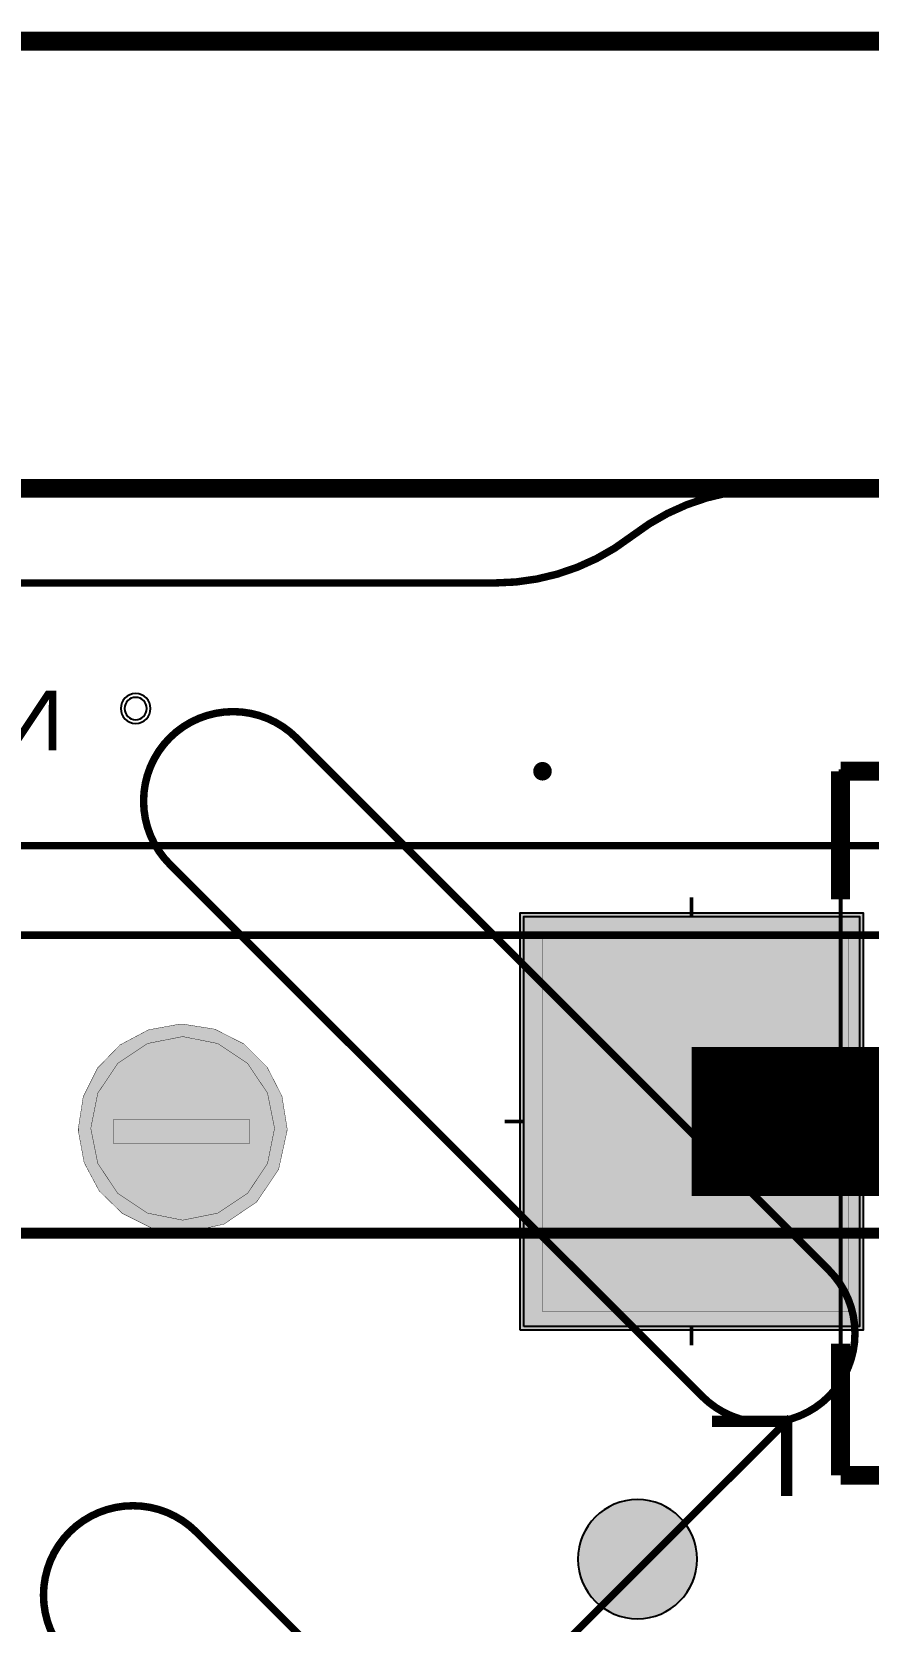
# Model space of a CAD drawing. Header units: millimetres. Extents: x -3 to 238, y -92 to 6.
# Drawn here: x 120.7 to 131.92, y -15.21 to 6.12 of the extents above; entities that cross this region are included whole.
import ezdxf
from ezdxf.enums import TextEntityAlignment as Align

# ---------------------------------------------------------------- set-up
doc = ezdxf.new("R2010")
doc.units = ezdxf.units.MM
doc.header["$MEASUREMENT"] = 0
for name, color, linetype, true_color in [('Board-Outline-Layer', 7, 'Continuous', 0xff00ff), ('Bottom-Layer', 7, 'Continuous', 0x0000ff), ('Bottom-Paste-Mask-Layer', 7, 'Continuous', 0x800000), ('Bottom-Silkscreen-Layer', 7, 'Continuous', 0x66cc33), ('Bottom-Solder-Mask-Layer', 7, 'Continuous', 0xaa00ff), ('Component-Marking-Layer', 7, 'Continuous', 0x66ffcc), ('Component-Shape-Layer', 7, 'Continuous', 0x00cccc), ('Document-Layer', 7, 'Continuous', 0xffffff), ('Hole-Layer', 7, 'Continuous', 0x222222), ('Multi-Layer', 7, 'Continuous', 0xc0c0c0), ('Pin-Soldering-Layer', 7, 'Continuous', 0xcc9999), ('Top-Layer', 7, 'Continuous', 0xff0000), ('Top-Paste-Mask-Layer', 7, 'Continuous', 0x808080), ('Top-Solder-Mask-Layer', 7, 'Continuous', 0x800080)]:
    doc.layers.add(name, color=color, linetype=linetype, true_color=true_color)
doc.styles.get("Standard").update_dxf_attribs({"font": 'arial.ttf'})

msp = doc.modelspace()

# ---------------------------------------------------------------- hatches: boundary and pattern name
at = {"layer": 'Bottom-Layer'}
for points in [[(127.301, -11.25), (127.301, -5.75), (131.801, -5.75), (131.801, -11.25)], [(128.025, -14.375, 1), (129.625, -14.375, 1)]]:
    msp.add_hatch(color=256, dxfattribs=at).paths.add_polyline_path(points)
at = {"layer": 'Bottom-Paste-Mask-Layer'}
for points in [[(127.301, -11.25), (127.301, -5.75), (131.801, -5.75), (131.801, -11.25)], [(128.025, -14.375, 1), (129.625, -14.375, 1)]]:
    msp.add_hatch(color=256, dxfattribs=at).paths.add_polyline_path(points)
at = {"layer": 'Bottom-Silkscreen-Layer'}
for points in [[(124.124, -8.629), (124.011, -9.145), (123.715, -9.583), (123.277, -9.879), (122.761, -9.992), (122.725, -9.993), (122.299, -9.926), (121.914, -9.734), (121.605, -9.433), (121.403, -9.053), (121.325, -8.629), (121.325, -8.593), (121.391, -8.167), (121.584, -7.782), (121.884, -7.473), (122.265, -7.271), (122.689, -7.193), (122.725, -7.193), (123.157, -7.262), (123.547, -7.46), (123.857, -7.77), (124.056, -8.16), (124.125, -8.593)], [(123.625, -8.478), (121.794, -8.478), (121.794, -8.792), (123.625, -8.792)]]:
    msp.add_hatch(color=256, dxfattribs=at).paths.add_polyline_path(points)
h = msp.add_hatch(color=256, dxfattribs=at)
h.paths.add_polyline_path([(124.124, -8.629), (124.011, -9.145), (123.715, -9.583), (123.277, -9.879), (122.761, -9.992), (122.725, -9.993), (122.299, -9.926), (121.914, -9.734), (121.605, -9.433), (121.403, -9.053), (121.325, -8.629), (121.325, -8.593), (121.391, -8.167), (121.584, -7.782), (121.884, -7.473), (122.265, -7.271), (122.689, -7.193), (122.725, -7.193), (123.157, -7.262), (123.547, -7.46), (123.857, -7.77), (124.056, -8.16), (124.125, -8.593)])
h.paths.add_polyline_path([(123.596, -7.722), (123.196, -7.454), (122.725, -7.361), (122.253, -7.454), (121.853, -7.722), (121.586, -8.121), (121.492, -8.593), (121.586, -9.064), (121.853, -9.464), (122.253, -9.731), (122.725, -9.825), (123.196, -9.731), (123.596, -9.464), (123.863, -9.064), (123.957, -8.593), (123.863, -8.121)])
at = {"layer": 'Bottom-Solder-Mask-Layer'}
for points in [[(127.25, -11.301), (127.25, -5.699), (131.852, -5.699), (131.852, -11.301)], [(128.025, -14.375, 1), (129.625, -14.375, 1)]]:
    msp.add_hatch(color=256, dxfattribs=at).paths.add_polyline_path(points)
at = {"layer": 'Component-Marking-Layer'}
msp.add_hatch(color=256, dxfattribs=at).paths.add_polyline_path([(127.491, -3.8, 1), (127.611, -3.8, 1)])
msp.add_hatch(color=256, dxfattribs=at).paths.add_polyline_path([(127.491, -3.8, 1), (127.611, -3.8, 1)])
at = {"layer": 'Hole-Layer'}
msp.add_hatch(color=256, dxfattribs=at).paths.add_polyline_path([(128.025, -14.375, 1), (129.625, -14.375, 1)])
at = {"layer": 'Multi-Layer'}
msp.add_hatch(color=256, dxfattribs=at).paths.add_polyline_path([(128.025, -14.375, 1), (129.625, -14.375, 1)])
msp.add_hatch(color=256, dxfattribs=at).paths.add_polyline_path([(128.025, -14.375, 1), (129.625, -14.375, 1)])
msp.add_hatch(color=256, dxfattribs=at).paths.add_polyline_path([(128.025, -14.375, 1), (129.625, -14.375, 1)])
at = {"layer": 'Pin-Soldering-Layer'}
msp.add_hatch(color=256, dxfattribs=at).paths.add_polyline_path([(127.551, -11.05), (131.65, -11.05), (131.65, -5.95), (127.551, -5.95)])
msp.add_hatch(color=256, dxfattribs=at).paths.add_polyline_path([(127.551, -11.05), (131.65, -11.05), (131.65, -5.95), (127.551, -5.95)])
at = {"layer": 'Top-Layer'}
msp.add_hatch(color=256, dxfattribs=at).paths.add_polyline_path([(128.025, -14.375, 1), (129.625, -14.375, 1)])
at = {"layer": 'Top-Paste-Mask-Layer'}
msp.add_hatch(color=256, dxfattribs=at).paths.add_polyline_path([(128.025, -14.375, 1), (129.625, -14.375, 1)])
at = {"layer": 'Top-Solder-Mask-Layer'}
msp.add_hatch(color=256, dxfattribs=at).paths.add_polyline_path([(128.025, -14.375, 1), (129.625, -14.375, 1)])

# ---------------------------------------------------------------- linework, layer by layer
at = {"layer": 'Board-Outline-Layer'}
for points, const_width in [([(227.598, 5.997), (114.3, 5.997)], 0.254), ([(0.003, -0.003), (228.598, -0.003)], 0.254), ([(184.915, -0.013), (130.602, -0.013)], 0.1), ([(126.912, -1.273), (101.689, -1.273)], 0.1)]:
    msp.add_lwpolyline(points, dxfattribs=dict(at, const_width=const_width))
at = {"layer": 'Board-Outline-Layer', "const_width": 0.1}
for points in [[(130.591, -0.013, 0.167), (128.751, -0.643)], [(128.751, -0.643, -0.167), (126.912, -1.273)]]:
    msp.add_lwpolyline(points, format="xyb", dxfattribs=at)
at = {"layer": 'Bottom-Layer', "const_width": 0.00508}
msp.add_lwpolyline([(0, -86.191), (0, 0), (228.585, 0), (228.585, -86.191)], close=True, dxfattribs=at)
at = {"layer": 'Bottom-Layer'}
for points, const_width in [([(129.551, -5.753), (129.551, -5.493)], 0.0508), ([(129.551, -8.5), (142.35, -8.5)], 2), ([(127.303, -8.5), (127.044, -8.5)], 0.0508), ([(131.798, -8.5), (132.057, -8.5)], 0.0508), ([(129.551, -11.247), (129.551, -11.507)], 0.0508)]:
    msp.add_lwpolyline(points, dxfattribs=dict(at, const_width=const_width))
msp.add_lwpolyline([(127.301, -11.25), (127.301, -5.75), (131.801, -5.75), (131.801, -11.25)], close=True, dxfattribs=at)
msp.add_lwpolyline([(128.025, -14.375, 1), (129.625, -14.375, 1)], format="xyb", close=True, dxfattribs=at)
at = {"layer": 'Bottom-Paste-Mask-Layer'}
msp.add_lwpolyline([(127.301, -11.25), (127.301, -5.75), (131.801, -5.75), (131.801, -11.25)], close=True, dxfattribs=at)
msp.add_lwpolyline([(128.025, -14.375, 1), (129.625, -14.375, 1)], format="xyb", close=True, dxfattribs=at)
at = {"layer": 'Bottom-Silkscreen-Layer', "const_width": 0.254}
for points in [[(137.95, -3.8), (131.55, -3.8)], [(131.55, -3.8), (131.55, -5.519)], [(137.95, -3.8), (131.55, -3.8)], [(131.55, -3.8), (131.55, -5.519)], [(131.55, -11.481), (131.55, -13.25)], [(131.55, -11.481), (131.55, -13.25)], [(131.55, -13.25), (137.95, -13.25)], [(131.55, -13.25), (137.95, -13.25)]]:
    msp.add_lwpolyline(points, dxfattribs=at)
at = {"layer": 'Bottom-Silkscreen-Layer', "const_width": 0.00508}
for points in [[(124.124, -8.629), (124.011, -9.145), (123.715, -9.583), (123.277, -9.879), (122.761, -9.992), (122.725, -9.993), (122.299, -9.926), (121.914, -9.734), (121.605, -9.433), (121.403, -9.053), (121.325, -8.629), (121.325, -8.593), (121.391, -8.167), (121.584, -7.782), (121.884, -7.473), (122.265, -7.271), (122.689, -7.193), (122.725, -7.193), (123.157, -7.262), (123.547, -7.46), (123.857, -7.77), (124.056, -8.16), (124.125, -8.593)], [(123.596, -7.722), (123.196, -7.454), (122.725, -7.361), (122.253, -7.454), (121.853, -7.722), (121.586, -8.121), (121.492, -8.593), (121.586, -9.064), (121.853, -9.464), (122.253, -9.731), (122.725, -9.825), (123.196, -9.731), (123.596, -9.464), (123.863, -9.064), (123.957, -8.593), (123.863, -8.121)], [(123.625, -8.478), (121.794, -8.478), (121.794, -8.792), (123.625, -8.792)]]:
    msp.add_lwpolyline(points, close=True, dxfattribs=at)
at = {"layer": 'Bottom-Solder-Mask-Layer'}
msp.add_lwpolyline([(127.25, -11.301), (127.25, -5.699), (131.852, -5.699), (131.852, -11.301)], close=True, dxfattribs=at)
msp.add_lwpolyline([(128.025, -14.375, 1), (129.625, -14.375, 1)], format="xyb", close=True, dxfattribs=at)
at = {"layer": 'Component-Marking-Layer', "const_width": 0.129}
msp.add_lwpolyline([(127.491, -3.8, 1), (127.611, -3.8, 1)], format="xyb", close=True, dxfattribs=at)
msp.add_lwpolyline([(127.491, -3.8, 1), (127.611, -3.8, 1)], format="xyb", close=True, dxfattribs=at)
at = {"layer": 'Component-Shape-Layer', "const_width": 0.0508}
msp.add_lwpolyline([(137.95, -12.45), (137.95, -13.2), (131.55, -13.2), (131.55, -3.8), (137.95, -3.8), (137.95, -4.55), (140.35, -4.55), (140.35, -12.45)], close=True, dxfattribs=at)
msp.add_lwpolyline([(137.95, -12.45), (137.95, -13.2), (131.55, -13.2), (131.55, -3.8), (137.95, -3.8), (137.95, -4.55), (140.35, -4.55), (140.35, -12.45)], close=True, dxfattribs=at)
at = {"layer": 'Document-Layer', "const_width": 0.1}
for points in [[(0, -83.2), (0, -3, -0.414), (3, 0), (13.099, 0, -0.414), (16.099, -3), (16.099, -9, 0.414), (19.099, -12), (57.099, -12, 0.414), (60.099, -9), (60.099, -3, -0.414), (63.099, 0), (225.6, 0, -0.414), (228.6, -3), (228.6, -83.2, -0.414), (225.6, -86.2), (3, -86.2, -0.414)], [(124.249, -3.351, 1), (122.552, -5.049), (129.694, -12.191, 1), (131.391, -10.494)], [(223.8, -4.8), (223.8, -81.4), (4.8, -81.4), (4.8, -4.8), (11.299, -4.8), (11.299, -9, 0.414), (19.099, -16.8), (25.099, -16.8, 0.801), (27.783, -4.8), (48.416, -4.8, 0.801), (51.099, -16.8), (57.099, -16.8, 0.414), (64.899, -9), (64.899, -4.8), (181.03, -4.8), (181.03, -11.4), (199.97, -11.4), (199.97, -4.8)], [(131.391, -22.494), (122.906, -14.009, 1), (121.209, -15.706), (129.694, -24.191, 1)]]:
    msp.add_lwpolyline(points, format="xyb", close=True, dxfattribs=at)
for points in [[(63.099, 0), (185.83, 0), (185.83, -6.6), (195.17, -6.6), (195.17, 0), (225.6, 0, -0.414), (228.6, -3), (228.6, -83.2, -0.414), (225.6, -86.2), (3, -86.2, -0.414)], [(3, -86.2), (101.8, -86.2, 0.414), (104.8, -83.2), (104.8, -70.174, -0.414), (107.8, -67.174), (120.8, -67.174, -0.414), (123.8, -70.174), (123.8, -83.2, 0.414), (126.8, -86.2), (225.6, -86.2, 0.414), (228.6, -83.2), (228.6, -3, 0.414), (225.6, 0), (218.55, 0, 0.414), (215.55, -3), (215.55, -4.5, -0.414), (212.55, -7.5), (206.55, -7.5, -0.414), (203.55, -4.5), (203.55, -3, 0.414), (200.55, 0), (58.599, 0, 0.414)], [(69.099, -6), (209.5, -6, -0.414), (212.5, -9), (212.5, -21, 0.414), (215.5, -24), (225.6, -24, 0.414), (228.6, -21), (228.6, -3, 0.414), (225.6, 0), (63.099, 0, 0.414)]]:
    msp.add_lwpolyline(points, format="xyb", dxfattribs=at)
at = {"layer": 'Document-Layer'}
for points, const_width in [([(114.3, -10), (133.35, -10)], 0.15), ([(114.3, -10), (133.35, -10)], 0.15), ([(116.773, -26.574), (130.874, -12.474)], 0.1), ([(130.825, -12.525), (129.825, -12.525)], 0.15), ([(130.825, -12.525), (129.825, -12.525)], 0.15), ([(130.825, -12.525), (130.825, -13.525)], 0.15), ([(130.825, -12.525), (130.825, -13.525)], 0.15)]:
    msp.add_lwpolyline(points, dxfattribs=dict(at, const_width=const_width))
at = {"layer": 'Hole-Layer'}
for points in [[(121.944, -2.958, 1), (122.244, -2.958, 1)], [(128.025, -14.375, 1), (129.625, -14.375, 1)]]:
    msp.add_lwpolyline(points, format="xyb", close=True, dxfattribs=at)
at = {"layer": 'Multi-Layer'}
msp.add_lwpolyline([(121.894, -2.958, 1), (122.294, -2.958), (122.294, -2.958, 1), (121.894, -2.958)], format="xyb", dxfattribs=at)
msp.add_lwpolyline([(128.025, -14.375, 1), (129.625, -14.375, 1)], format="xyb", close=True, dxfattribs=at)
msp.add_lwpolyline([(128.025, -14.375, 1), (129.625, -14.375, 1)], format="xyb", close=True, dxfattribs=at)
msp.add_lwpolyline([(128.025, -14.375, 1), (129.625, -14.375, 1)], format="xyb", close=True, dxfattribs=at)
at = {"layer": 'Pin-Soldering-Layer', "const_width": 0.00508}
msp.add_lwpolyline([(127.551, -11.05), (131.65, -11.05), (131.65, -5.95), (127.551, -5.95)], close=True, dxfattribs=at)
msp.add_lwpolyline([(127.551, -11.05), (131.65, -11.05), (131.65, -5.95), (127.551, -5.95)], close=True, dxfattribs=at)
at = {"layer": 'Top-Layer', "const_width": 0.00508}
msp.add_lwpolyline([(0, -86.191), (0, 0), (228.585, 0), (228.585, -86.191)], close=True, dxfattribs=at)
at = {"layer": 'Top-Layer'}
msp.add_lwpolyline([(128.025, -14.375, 1), (129.625, -14.375, 1)], format="xyb", close=True, dxfattribs=at)
at = {"layer": 'Top-Paste-Mask-Layer'}
msp.add_lwpolyline([(128.025, -14.375, 1), (129.625, -14.375, 1)], format="xyb", close=True, dxfattribs=at)
at = {"layer": 'Top-Solder-Mask-Layer'}
msp.add_lwpolyline([(128.025, -14.375, 1), (129.625, -14.375, 1)], format="xyb", close=True, dxfattribs=at)

# ---------------------------------------------------------------- texts
at = {"layer": 'Bottom-Silkscreen-Layer', "text_generation_flag": 2, "width": 1.1}
msp.add_text('ON', height=0.8001, rotation=-180, dxfattribs=at).set_placement((119.286, -2.478), align=Align.BOTTOM_LEFT)

doc.saveas('drawing.dxf')
